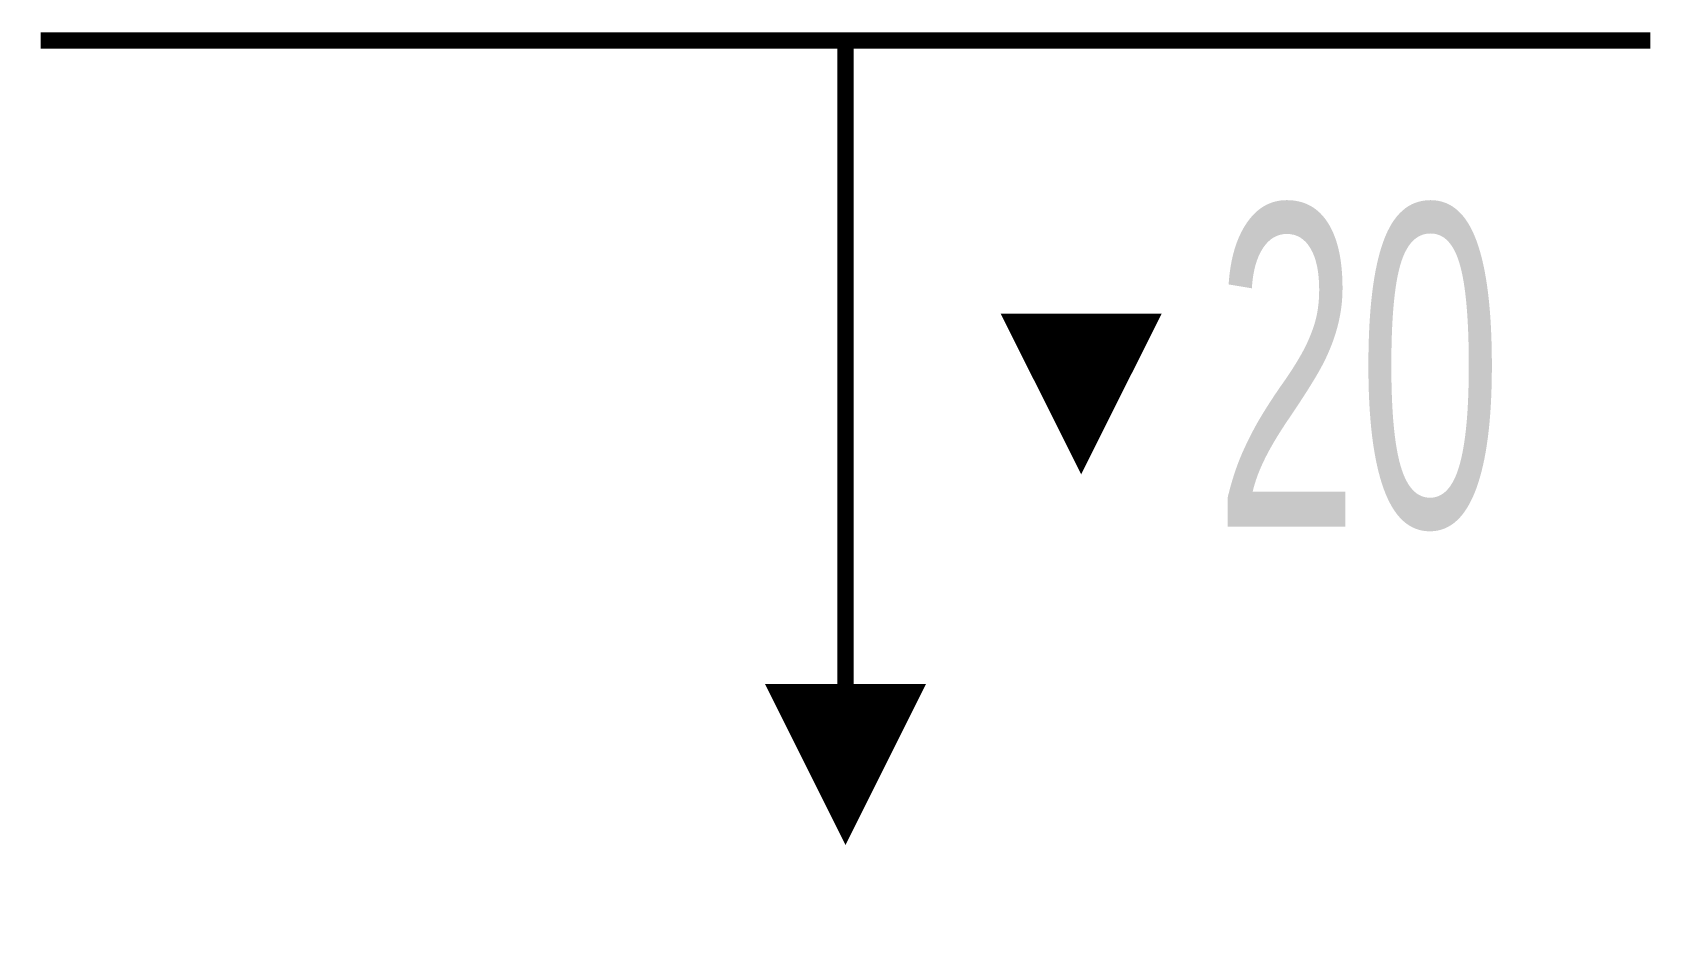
# Model space of a CAD drawing. Extents: x 2.9 to 13, y 0.2 to 5.7.
import ezdxf

# ---------------------------------------------------------------- set-up
doc = ezdxf.new("R2010")
doc.units = 0
doc.header["$MEASUREMENT"] = 0
doc.layers.get('0').update_dxf_attribs({"linetype": 'CONTINUOUS'})
doc.styles.add('LZ_FONTS_FS', font='hxm.ttf', dxfattribs={"width": 0.7})

msp = doc.modelspace()

# ---------------------------------------------------------------- linework, layer by layer
at = {"const_width": 0.1}
for points in [[(2.909, 5.675), (12.909, 5.675)], [(7.909, 1.675), (7.909, 5.675)]]:
    msp.add_lwpolyline(points, dxfattribs=at)
for points in [[(9.373, 2.978, 0, 1, 0), (9.373, 3.978, 1, 1, 0)], [(7.909, 0.675, 0, 1, 0), (7.909, 1.675, 1, 1, 0)]]:
    msp.add_lwpolyline(points, format="xyseb")

# ---------------------------------------------------------------- texts
at = {"style": 'LZ_FONTS_FS', "width": 0.6}
msp.add_text('20', height=2, dxfattribs=at).set_placement((10.202, 2.653))

doc.saveas('drawing.dxf')
